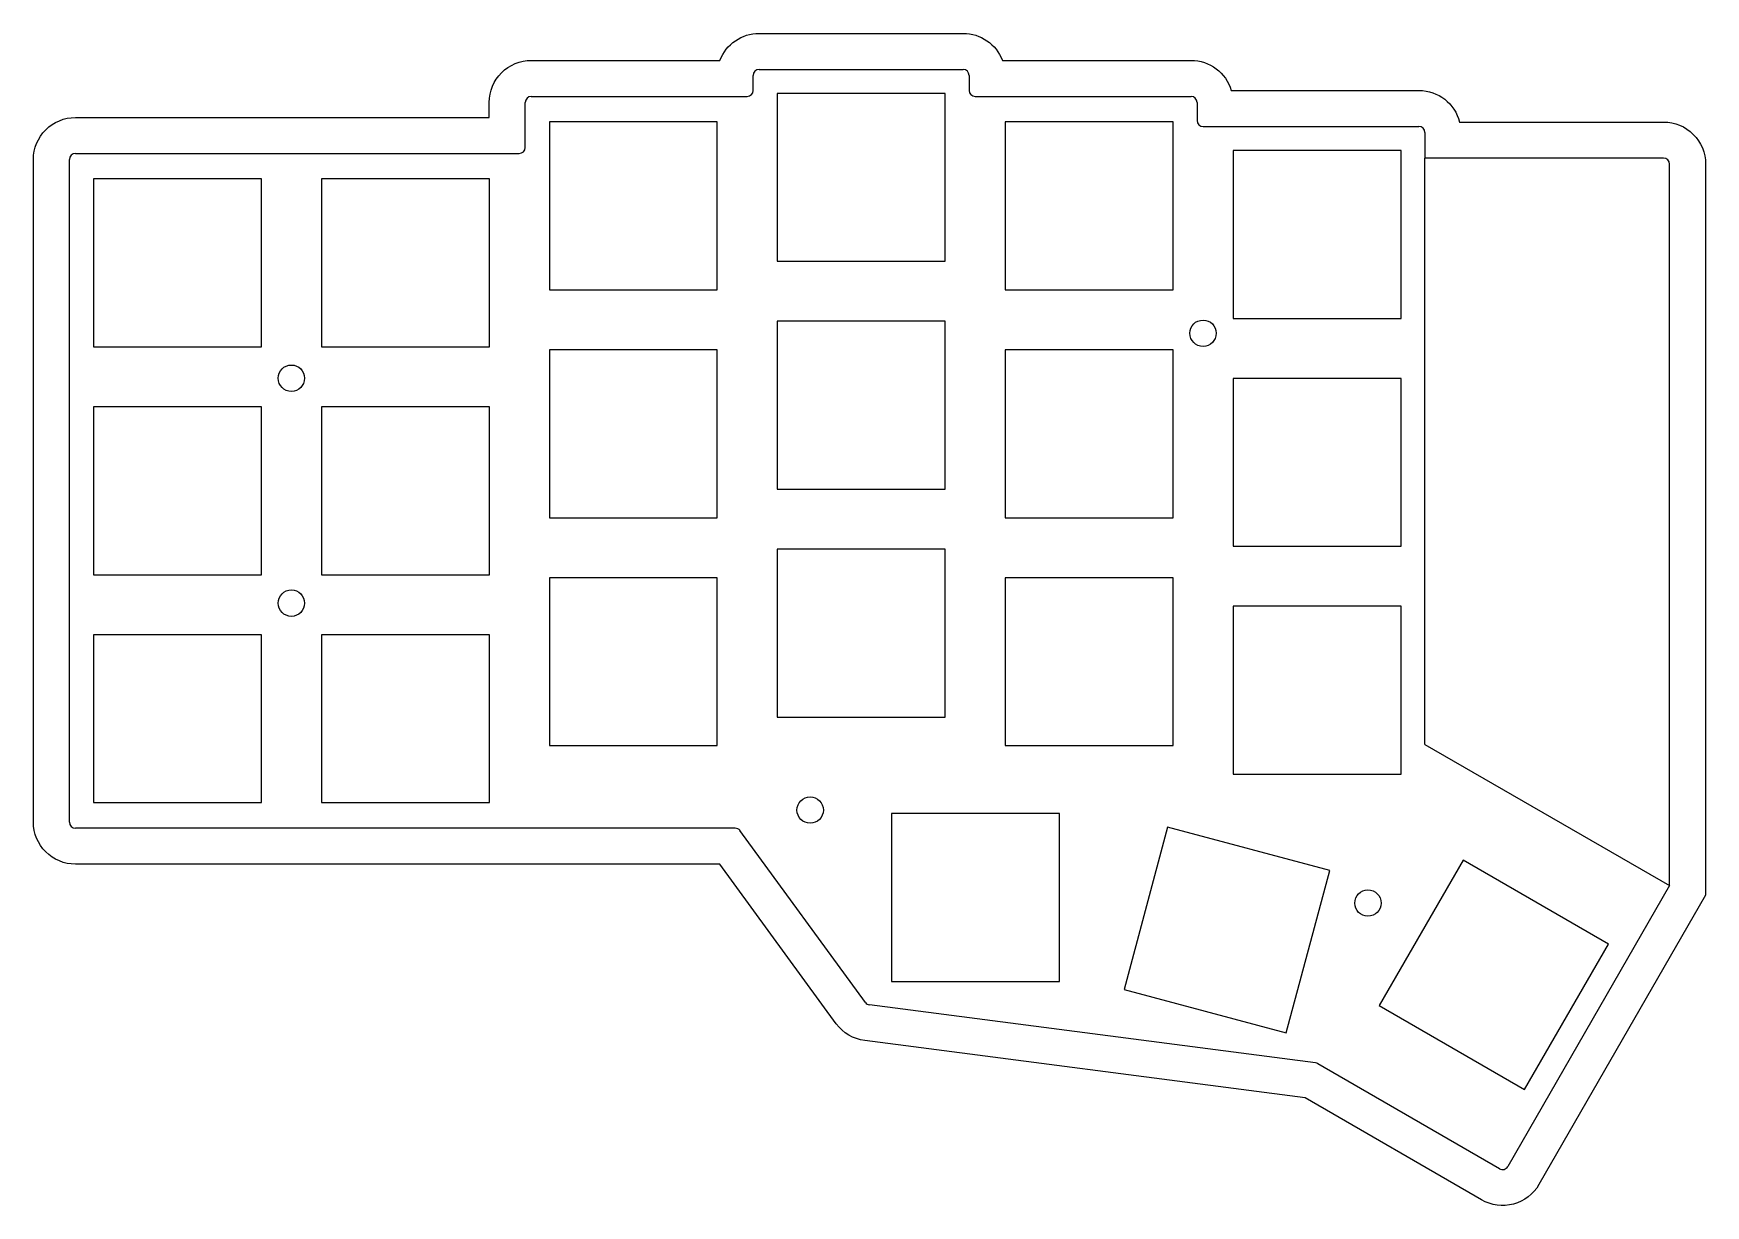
# Model space of a CAD drawing. Header units: millimetres. Extents: x -126 to 13, y 2 to 100.
import ezdxf

# ---------------------------------------------------------------- set-up
doc = ezdxf.new("R2010")
doc.units = ezdxf.units.MM
doc.layers.get('0').update_dxf_attribs({"linetype": 'CONTINUOUS'})

msp = doc.modelspace()

# ---------------------------------------------------------------- linework, layer by layer
for p, q in [((-66.02, 95.06), (-66.02, 96.31)), ((-65.52, 96.81), (-48.52, 96.81)), ((-48.02, 96.31), (-48.02, 95.06)), ((-85.02, 90.3), (-85.02, 94.06)), ((-84.52, 94.56), (-66.52, 94.56)), ((-47.52, 94.56), (-29.52, 94.56)), ((-29.02, 94.06), (-29.02, 92.55)), ((-28.52, 92.05), (-10.52, 92.05)), ((-10.02, 91.55), (-10.02, 89.42)), ((-123.02, 34.05), (-123.02, 89.3)), ((-122.52, 89.8), (-85.52, 89.8)), ((9.87, 89.42), (-10.02, 89.42)), ((-10.02, 40.53), (-10.02, 89.42)), ((10.37, 28.76), (10.37, 88.92)), ((-10.02, 40.53), (10.37, 28.76)), ((-67.52, 33.55), (-122.52, 33.55)), ((-56.67, 19.02), (-67.12, 33.35)), ((10.37, 28.76), (-3.12, 5.34)), ((-19.14, 13.98), (-56.33, 18.82)), ((-3.8, 5.16), (-18.95, 13.91))]:
    msp.add_line(p, q)
msp.add_lwpolyline([(13.37, 88.92), (13.37, 27.96), (-0.52, 3.84, -0.414698), (-5.3, 2.56), (-20.02, 11.07), (-56.72, 15.84, -0.20566), (-59.09, 17.25), (-68.79, 30.55), (-122.52, 30.55, -0.414214), (-126.02, 34.05), (-126.02, 89.3, -0.414214), (-122.52, 92.8), (-88.02, 92.8), (-88.02, 94.06, -0.414214), (-84.52, 97.56), (-68.79, 97.56, -0.310927), (-65.52, 99.81), (-48.52, 99.81, -0.310927), (-45.25, 97.56), (-29.52, 97.56, -0.331779), (-26.17, 95.05), (-10.52, 95.05, -0.342813), (-7.13, 92.42), (9.87, 92.42, -0.414214)], format="xyb", close=True)
for points in [[(-64.01, 94.81), (-64.01, 80.81), (-50.01, 80.81), (-50.01, 94.81)], [(-83.01, 78.43), (-69.01, 78.43), (-69.01, 92.43), (-83.01, 92.43)], [(-31.01, 92.43), (-45.01, 92.43), (-45.01, 78.43), (-31.01, 78.43)], [(-26.01, 90.05), (-26.01, 76.05), (-12.01, 76.05), (-12.01, 90.05)], [(-107.01, 73.68), (-107.01, 87.68), (-121.01, 87.68), (-121.01, 73.68)], [(-88.01, 87.68), (-102.01, 87.68), (-102.01, 73.68), (-88.01, 73.68)], [(-50.01, 75.81), (-64.01, 75.81), (-64.01, 61.81), (-50.01, 61.81)], [(-69.01, 73.43), (-83.01, 73.43), (-83.01, 59.43), (-69.01, 59.43)], [(-45.01, 59.43), (-31.01, 59.43), (-31.01, 73.43), (-45.01, 73.43)], [(-26.01, 71.05), (-26.01, 57.05), (-12.01, 57.05), (-12.01, 71.05)], [(-107.01, 68.68), (-121.01, 68.68), (-121.01, 54.68), (-107.01, 54.68)], [(-88.01, 54.68), (-88.01, 68.68), (-102.01, 68.68), (-102.01, 54.68)], [(-64.01, 56.81), (-64.01, 42.81), (-50.01, 42.81), (-50.01, 56.81)], [(-83.01, 54.43), (-83.01, 40.43), (-69.01, 40.43), (-69.01, 54.43)], [(-31.01, 40.43), (-31.01, 54.43), (-45.01, 54.43), (-45.01, 40.43)], [(-26.01, 38.05), (-12.01, 38.05), (-12.01, 52.05), (-26.01, 52.05)], [(-107.01, 49.68), (-121.01, 49.68), (-121.01, 35.68), (-107.01, 35.68)], [(-102.01, 49.68), (-102.01, 35.68), (-88.01, 35.68), (-88.01, 49.68)], [(-54.49, 20.77), (-40.49, 20.77), (-40.49, 34.77), (-54.49, 34.77)], [(-21.58, 16.49), (-17.95, 30.01), (-31.48, 33.64), (-35.1, 20.11)], [(-6.83, 30.89), (-13.83, 18.76), (-1.71, 11.76), (5.29, 23.89)]]:
    msp.add_lwpolyline(points, close=True)
for centre in [(-28.52, 74.81), (-104.52, 71.06), (-104.52, 52.31), (-61.27, 35.06), (-14.77, 27.31)]:
    msp.add_circle(centre, 1.1)
for centre, start, end in [((-65.52, 96.31), 90, 180), ((-48.52, 96.31), 0, 90), ((-66.52, 95.06), 270, 360), ((-47.52, 95.06), 180, 270), ((-84.52, 94.06), 90, 180), ((-29.52, 94.06), 0, 90), ((-28.52, 92.55), 180, 270), ((-10.52, 91.55), 0, 90), ((-122.52, 89.3), 90, 180), ((-85.52, 90.3), -90, 0), ((9.87, 88.92), 0, 90), ((-122.52, 34.05), 180, 270), ((-67.52, 33.05), 36.1017, 90), ((-56.26, 19.31), 216.1017, 262.5873), ((-19.2, 13.48), 59.9726, 82.5873), ((-3.55, 5.59), 239.9726, 330.0675)]:
    msp.add_arc(centre, 0.5, start, end)

doc.saveas('drawing.dxf')
